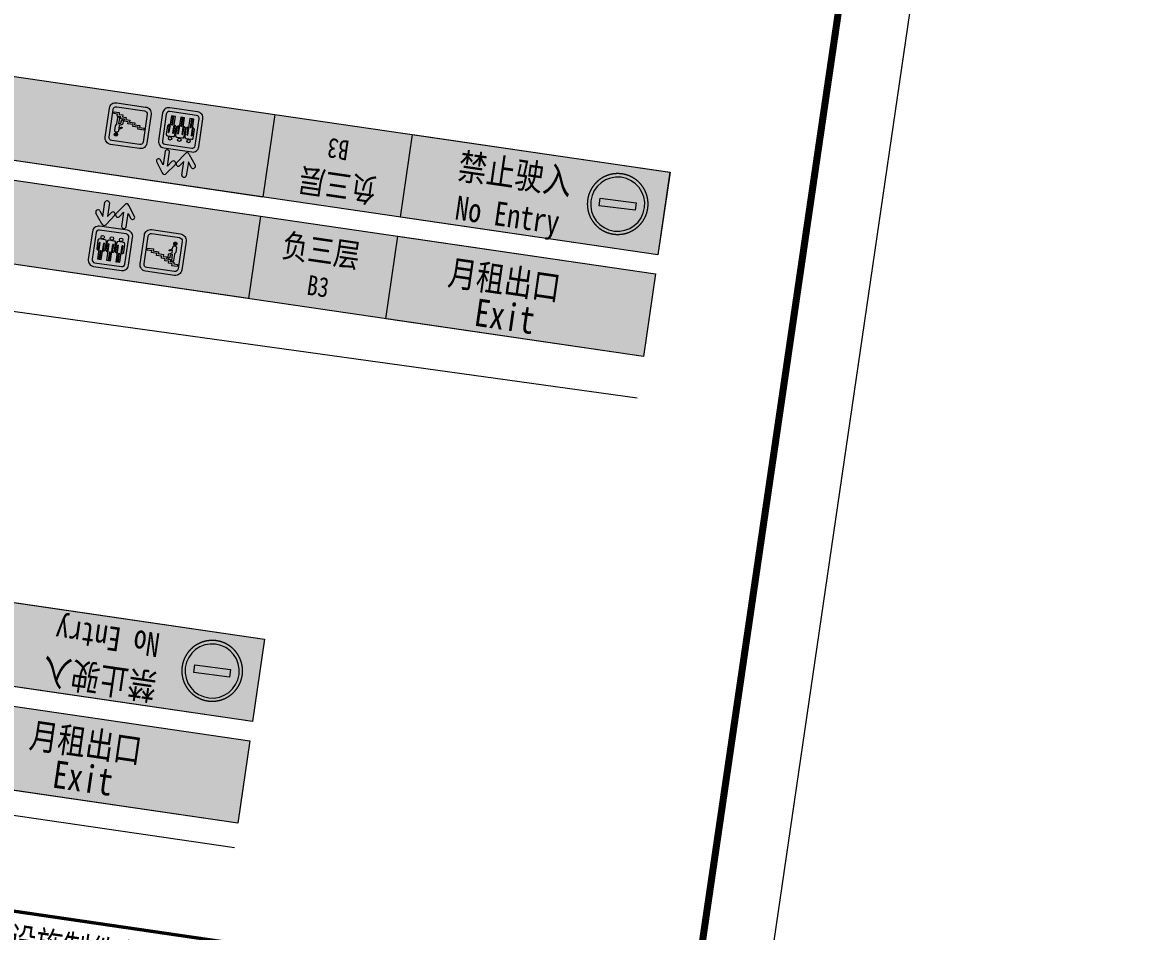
# Model space of a CAD drawing. Header units: inches. Extents: x -414268 to 632271, y -366004 to 318730.
# Drawn here: x 198749 to 246675, y 85562 to 124249 of the extents above; entities that cross this region are included whole.
import ezdxf

# ---------------------------------------------------------------- set-up
doc = ezdxf.new("R2010")
doc.units = ezdxf.units.IN
doc.header["$LTSCALE"] = 1200
doc.header["$MEASUREMENT"] = 0
doc.linetypes.add('DASHED', pattern=[19.05, 12.7, -6.35])
doc.layers.get('0').update_dxf_attribs({"linetype": 'CONTINUOUS', "lineweight": 0})
for name, color, linetype, lineweight in [('0--PAI--', 7, 'CONTINUOUS', 0), ('0--PAI--RED', 1, 'CONTINUOUS', 0), ('0--灯箱字(黄底黑字)', 7, 'CONTINUOUS', 0), ('0-增加车位', 6, 'CONTINUOUS', 0), ('PUB_TITLE', 7, 'CONTINUOUS', 0)]:
    doc.layers.add(name, color=color, linetype=linetype, lineweight=lineweight)
doc.layers.add('0--灯箱--字', color=7, linetype='CONTINUOUS', lineweight=0, true_color=0xf7f7f7)
doc.layers.add('0-栋牌字体', color=7, linetype='CONTINUOUS', lineweight=0, true_color=0xf7f7f7)
doc.styles.add('-宋体', font='', dxfattribs={"width": 0.8})
doc.styles.add('-黑体', font='simhei.ttf', dxfattribs={"width": 0.8})
doc.styles.get('-宋体').set_extended_font_data('SimSun')

# ---------------------------------------------------------------- blocks, each defined once
blk = doc.blocks.new('A$C27BC456A')
blk.add_hatch(color=250).paths.add_polyline_path([(14885, 112856), (14885, 114956), (8330, 114956), (8330, 112856)])
at = {"color": 250}
blk.add_lwpolyline([(8330, 114956), (14885, 114956), (14885, 112856), (8330, 112856), (8330, 114956)], dxfattribs=at)
blk = doc.blocks.new('A$C36DA1677')
at = {"layer": '0--PAI--RED'}
h = blk.add_hatch(color=256, dxfattribs=at)
edge = h.paths.add_edge_path()
edge.add_arc((120, 120), 120, 0, 360)
h.paths.add_polyline_path([(200, 103), (200, 137), (40, 137), (40, 103)], flags=16)
at = {"layer": '0--PAI--'}
blk.add_lwpolyline([(200, 103), (200, 137), (40, 137), (40, 103)], close=True, dxfattribs=at)
blk.add_circle((120, 120), 120, dxfattribs=at)
blk = doc.blocks.new('A$C443C2777')
at = {"layer": '0--PAI--', "xscale": 9, "yscale": 9, "zscale": 9}
blk.add_blockref('A$C36DA1677', (0, 0), dxfattribs=at)
blk = doc.blocks.new('A$C01A83D55')
at = {"linetype": 'DASHED', "lineweight": 15, "ltscale": 20, "true_color": 0xeff0f0}
h = blk.add_hatch(color=7, dxfattribs=at)
h.paths.add_polyline_path([(0, 1675, 1), (3350, 1675, 1)])
h.paths.add_polyline_path([(3168, 1685, -1), (182, 1685, -1)], flags=16)
h.paths.add_polyline_path([(2671, 1896), (2671, 1473), (680, 1473), (680, 1896)], flags=0)
at = {"true_color": 0xeff0f0}
blk.add_hatch(color=7, dxfattribs=at).paths.add_polyline_path([(2671, 1473), (2671, 1896), (680, 1896), (680, 1473)])
at = {"linetype": 'DASHED', "lineweight": 15, "ltscale": 20}
blk.add_circle((1675, 1675), 1675, dxfattribs=at)
at = {"xscale": 1.382400000002235, "yscale": 1.382400000002235, "zscale": 1.382400000002235}
blk.add_blockref('A$C443C2777', (182, 192), dxfattribs=at)
blk = doc.blocks.new('A$C744A17C1')
at = {"true_color": 0xf7f7f7}
h = blk.add_hatch(color=7, dxfattribs=at)
edge = h.paths.add_edge_path()
edge.add_line((-3036, 95701), (-4283, 95701))
edge.add_arc((-4283, 95427), 273, 90, 180)
edge.add_line((-4556, 95427), (-4556, 94185))
edge.add_arc((-4283, 94185), 273, 180, 270)
edge.add_line((-4283, 93912), (-3036, 93912))
edge.add_arc((-3036, 94185), 273, 270, 360)
edge.add_line((-2763, 94185), (-2763, 95427))
edge.add_arc((-3036, 95427), 273, 0, 90)
edge = h.paths.add_edge_path(flags=16)
edge.add_line((-3061, 95535), (-4258, 95535))
edge.add_arc((-4258, 95403), 132, 90, 180)
edge.add_line((-4390, 95403), (-4390, 94210))
edge.add_arc((-4258, 94210), 132, 180, 270)
edge.add_line((-4258, 94078), (-3061, 94078))
edge.add_arc((-3061, 94210), 132, 270, 360)
edge.add_line((-2928, 94210), (-2928, 95403))
edge.add_arc((-3061, 95403), 132, 0, 90)
blk.add_hatch(color=7, dxfattribs=at).paths.add_polyline_path([(-2973, 94899), (-3229, 94898), (-3229, 94814), (-3456, 94813), (-3456, 94729), (-3683, 94728), (-3683, 94643), (-3849, 94643), (-3848, 94559), (-4016, 94558), (-4016, 94474), (-4177, 94473), (-4177, 94389), (-4338, 94388), (-4337, 94303), (-4113, 94304), (-4113, 94389), (-3952, 94389), (-3952, 94474), (-3789, 94474), (-3789, 94559), (-3621, 94559), (-3621, 94636), (-3621, 94644), (-3394, 94644), (-3395, 94729), (-3167, 94729), (-3168, 94814), (-2973, 94814)])
for points in [[(-4150, 94529), (-4150, 94521), (-4147, 94514), (-4143, 94507), (-4138, 94502), (-4126, 94495), (-4111, 94492), (-4097, 94495), (-4091, 94497), (-4085, 94502), (-4080, 94507), (-4076, 94514), (-4074, 94521), (-4073, 94530), (-4073, 94786), (-3976, 94739), (-3975, 94643), (-3974, 94633), (-3972, 94625), (-3968, 94617), (-3963, 94612), (-3957, 94607), (-3951, 94604), (-3936, 94601), (-3922, 94603), (-3916, 94606), (-3910, 94611), (-3905, 94616), (-3901, 94623), (-3898, 94631), (-3898, 94641), (-3898, 94756), (-3900, 94770), (-3905, 94780), (-3913, 94789), (-3922, 94795), (-3922, 94795), (-4039, 94850), (-4039, 94962), (-3945, 94916), (-3932, 94912), (-3920, 94914), (-3911, 94919), (-3905, 94927), (-3902, 94936), (-3904, 94946), (-3910, 94955), (-3915, 94960), (-3922, 94963), (-4039, 95021), (-4039, 95091), (-4041, 95107), (-4046, 95120), (-4053, 95132), (-4063, 95141), (-4074, 95148), (-4086, 95154), (-4100, 95156), (-4114, 95158), (-4128, 95157), (-4142, 95154), (-4155, 95148), (-4166, 95141), (-4175, 95132), (-4183, 95121), (-4188, 95108), (-4190, 95093), (-4190, 94884), (-4189, 94874), (-4186, 94864), (-4177, 94847), (-4164, 94833), (-4150, 94822), (-4150, 94794)], [(-4106, 95186), (-4093, 95189), (-4081, 95195), (-4071, 95203), (-4063, 95213), (-4056, 95224), (-4052, 95236), (-4051, 95250), (-4052, 95263), (-4056, 95275), (-4063, 95286), (-4071, 95296), (-4081, 95304), (-4093, 95310), (-4106, 95314), (-4119, 95315), (-4134, 95314), (-4146, 95310), (-4158, 95304), (-4168, 95296), (-4176, 95286), (-4182, 95275), (-4187, 95263), (-4188, 95250), (-4187, 95236), (-4182, 95224), (-4176, 95213), (-4168, 95203), (-4158, 95195), (-4146, 95189), (-4133, 95186), (-4119, 95184)]]:
    blk.add_hatch(color=256).paths.add_polyline_path(points)
at = {"color": 7, "lineweight": 0, "ltscale": 5, "true_color": 0xf7f7f7}
for points in [[(-3036, 95701), (-4283, 95701, 0.414214), (-4556, 95427), (-4556, 94185, 0.414214), (-4283, 93912), (-3036, 93912, 0.414214), (-2763, 94185), (-2763, 95427, 0.414214)], [(-3061, 95535), (-4258, 95535, 0.414214), (-4390, 95403), (-4390, 94210, 0.414214), (-4258, 94078), (-3061, 94078, 0.414214), (-2928, 94210), (-2928, 95403, 0.414214)]]:
    blk.add_lwpolyline(points, format="xyb", close=True, dxfattribs=at)
at = {"color": 7, "true_color": 0xf7f7f7}
blk.add_lwpolyline([(-2972, 94814), (-2973, 94899), (-3229, 94898), (-3229, 94814), (-3456, 94813), (-3456, 94729), (-3683, 94728), (-3683, 94643), (-3849, 94643), (-3848, 94559), (-4016, 94558), (-4016, 94474), (-4177, 94473), (-4177, 94389), (-4338, 94388), (-4337, 94303), (-4113, 94304), (-4113, 94389), (-3952, 94389), (-3952, 94474), (-3789, 94474), (-3789, 94559), (-3621, 94559), (-3621, 94636), (-3621, 94644), (-3394, 94644), (-3395, 94729), (-3167, 94729), (-3168, 94814), (-2973, 94814), (-2973, 94899)], dxfattribs=at)
at = {"layer": '0-栋牌字体', "linetype": 'ByBlock'}
for points in [[(-4150, 94529), (-4150, 94521), (-4147, 94514), (-4143, 94507), (-4138, 94502), (-4126, 94495), (-4111, 94492), (-4097, 94495), (-4091, 94497), (-4085, 94502), (-4080, 94507), (-4076, 94514), (-4074, 94521), (-4073, 94530), (-4073, 94786), (-3976, 94739), (-3975, 94643), (-3974, 94633), (-3972, 94625), (-3968, 94617), (-3963, 94612), (-3957, 94607), (-3951, 94604), (-3936, 94601), (-3922, 94603), (-3916, 94606), (-3910, 94611), (-3905, 94616), (-3901, 94623), (-3898, 94631), (-3898, 94641), (-3898, 94756), (-3900, 94770), (-3905, 94780), (-3913, 94789), (-3922, 94795), (-3922, 94795), (-4039, 94850), (-4039, 94962), (-3945, 94916), (-3932, 94912), (-3920, 94914), (-3911, 94919), (-3905, 94927), (-3902, 94936), (-3904, 94946), (-3910, 94955), (-3915, 94960), (-3922, 94963), (-4039, 95021), (-4039, 95091), (-4041, 95107), (-4046, 95120), (-4053, 95132), (-4063, 95141), (-4074, 95148), (-4086, 95154), (-4100, 95156), (-4114, 95158), (-4128, 95157), (-4142, 95154), (-4155, 95148), (-4166, 95141), (-4175, 95132), (-4183, 95121), (-4188, 95108), (-4190, 95093), (-4190, 94884), (-4189, 94874), (-4186, 94864), (-4177, 94847), (-4164, 94833), (-4150, 94822), (-4150, 94794)], [(-4106, 95186), (-4093, 95189), (-4081, 95195), (-4071, 95203), (-4063, 95213), (-4056, 95224), (-4052, 95236), (-4051, 95250), (-4052, 95263), (-4056, 95275), (-4063, 95286), (-4071, 95296), (-4081, 95304), (-4093, 95310), (-4106, 95314), (-4119, 95315), (-4134, 95314), (-4146, 95310), (-4158, 95304), (-4168, 95296), (-4176, 95286), (-4182, 95275), (-4187, 95263), (-4188, 95250), (-4187, 95236), (-4182, 95224), (-4176, 95213), (-4168, 95203), (-4158, 95195), (-4146, 95189), (-4133, 95186), (-4119, 95184)]]:
    blk.add_lwpolyline(points, close=True, dxfattribs=at)

msp = doc.modelspace()

# ---------------------------------------------------------------- hatches: boundary and pattern name
for points in [[(209494.8, 120333.4), (198215.9, 121982.9), (197702.3, 118471.3), (208981.2, 116821.7)], [(208361.6, 112498.4), (208875.2, 116010), (197596.3, 117659.6), (197082.7, 114148)], [(214214.4, 111642.4), (225175.8, 110039.3), (225689.4, 113550.9), (214727.9, 115154.1)], [(196955.8, 91773), (207917.2, 90169.9), (208430.8, 93681.5), (197469.3, 95284.7)]]:
    msp.add_hatch(color=250).paths.add_polyline_path(points)
at = {"lineweight": 0, "ltscale": 5, "true_color": 0xf7f7f7}
h = msp.add_hatch(color=7, dxfattribs=at)
edge = h.paths.add_edge_path(flags=0)
edge.add_arc((205816.8, 119202), 74, 351.6794, 711.6794, ccw=False)
edge = h.paths.add_edge_path(flags=0)
edge.add_arc((205425.1, 119259.3), 74, 351.6794, 711.6794, ccw=False)
edge = h.paths.add_edge_path(flags=0)
edge.add_arc((205029.6, 119317.1), 74, 351.6794, 711.6794, ccw=False)
edge = h.paths.add_edge_path()
edge.add_line((204763, 118912.3), (205954.1, 118738.1))
edge.add_arc((205992.3, 118999.2), 263.9, 621.6794, 711.6794)
edge.add_line((206253.4, 118961), (206427, 120148))
edge.add_arc((206165.9, 120186.2), 263.9, 711.6794, 801.6794)
edge.add_line((206204.1, 120447.3), (205013, 120621.5))
edge.add_arc((204974.8, 120360.4), 263.9, 441.6794, 531.6794)
edge.add_line((204713.7, 120398.6), (204540.1, 119211.6))
edge.add_arc((204801.2, 119173.4), 263.9, 531.6794, 621.6794)
edge = h.paths.add_edge_path(flags=16)
edge.add_line((204809.9, 119067), (205953.5, 118899.8))
edge.add_arc((205972, 119026.4), 128, 621.6794, 711.6794)
edge.add_line((206098.6, 119007.9), (206265.3, 120147.4))
edge.add_arc((206138.7, 120165.9), 128, 711.6794, 801.6794)
edge.add_line((206157.2, 120292.5), (205013.6, 120459.8))
edge.add_arc((204995.1, 120333.2), 128, 441.6794, 531.6794)
edge.add_line((204868.5, 120351.7), (204701.8, 119212.2))
edge.add_arc((204828.4, 119193.6), 128, 531.6794, 621.6794)
edge = h.paths.add_edge_path(flags=0)
edge.add_line((205938.9, 119430.3), (205956.9, 119427.6))
edge.add_line((205956.9, 119427.6), (206003.5, 119746))
edge.add_arc((206011.4, 119744.8), 8, 441.6794, 531.6794, ccw=False)
edge.add_line((206012.5, 119752.8), (206029.2, 119750.3))
edge.add_arc((206028, 119742.4), 8, 399.75941, 441.6794, ccw=False)
edge.add_line((206034.2, 119747.5), (206042.5, 119737.6))
edge.add_line((206042.5, 119737.6), (206069.4, 119705.1))
edge.add_arc((206063.3, 119700), 8, 351.6794, 399.75941, ccw=False)
edge.add_line((206071.2, 119698.9), (206017.5, 119331.3))
edge.add_arc((205954.2, 119340.6), 64, 621.6794, 711.6794, ccw=False)
edge.add_line((205944.9, 119277.3), (205709.6, 119311.7))
edge.add_arc((205718.8, 119375), 64, 531.6794, 621.6794, ccw=False)
edge.add_line((205655.5, 119384.2), (205707.1, 119736.9))
edge.add_line((205707.1, 119736.9), (205757.2, 119786.8))
edge.add_arc((205762.8, 119781.1), 8, 441.6794, 494.85909, ccw=False)
edge.add_line((205764, 119789), (205791, 119785.1))
edge.add_arc((205789.8, 119777.2), 8, 351.6794, 441.6794, ccw=False)
edge.add_line((205797.7, 119776), (205751.1, 119457.3))
edge.add_line((205751.1, 119457.3), (205770.3, 119454.5))
edge.add_line((205770.3, 119454.5), (205873.1, 120157.3))
edge.add_line((205873.1, 120157.3), (205950, 120146.1))
edge.add_line((205950, 120146.1), (205894.7, 119767.7))
edge.add_line((205894.7, 119767.7), (205909.2, 119765.5))
edge.add_line((205909.2, 119765.5), (205964.5, 120143.9))
edge.add_line((205964.5, 120143.9), (206041.6, 120132.7))
edge.add_line((206041.6, 120132.7), (205938.9, 119430.3))
edge = h.paths.add_edge_path(flags=0)
edge.add_line((205547.2, 119487.6), (205565.3, 119484.9))
edge.add_line((205565.3, 119484.9), (205611.9, 119803.3))
edge.add_arc((205619.8, 119802.1), 8, 441.6794, 531.6794, ccw=False)
edge.add_line((205620.9, 119810), (205637.6, 119807.6))
edge.add_arc((205636.4, 119799.7), 8, 399.75941, 441.6794, ccw=False)
edge.add_line((205642.6, 119804.8), (205650.8, 119794.8))
edge.add_line((205650.8, 119794.8), (205677.8, 119762.4))
edge.add_arc((205671.7, 119757.3), 8, 351.6794, 399.75941, ccw=False)
edge.add_line((205679.6, 119756.1), (205625.8, 119388.6))
edge.add_arc((205562.5, 119397.8), 64, 621.6794, 711.6794, ccw=False)
edge.add_line((205553.3, 119334.5), (205318, 119368.9))
edge.add_arc((205327.2, 119432.2), 64, 531.6794, 621.6794, ccw=False)
edge.add_line((205263.9, 119441.5), (205315.5, 119794.2))
edge.add_line((205315.5, 119794.2), (205365.6, 119844.1))
edge.add_arc((205371.2, 119838.4), 8, 441.6794, 494.85909, ccw=False)
edge.add_line((205372.4, 119846.3), (205399.4, 119842.4))
edge.add_arc((205398.2, 119834.4), 8, 351.6794, 441.6794, ccw=False)
edge.add_line((205406.1, 119833.3), (205359.5, 119514.6))
edge.add_line((205359.5, 119514.6), (205378.7, 119511.8))
edge.add_line((205378.7, 119511.8), (205481.5, 120214.6))
edge.add_line((205481.5, 120214.6), (205558.4, 120203.3))
edge.add_line((205558.4, 120203.3), (205503, 119824.9))
edge.add_line((205503, 119824.9), (205517.6, 119822.8))
edge.add_line((205517.6, 119822.8), (205572.9, 120201.2))
edge.add_line((205572.9, 120201.2), (205650, 120189.9))
edge.add_line((205650, 120189.9), (205547.2, 119487.6))
edge = h.paths.add_edge_path(flags=0)
edge.add_line((205152.1, 119545.3), (205170.1, 119542.7))
edge.add_line((205170.1, 119542.7), (205216.7, 119861.1))
edge.add_arc((205224.6, 119859.9), 8, 441.6794, 531.6794, ccw=False)
edge.add_line((205225.7, 119867.8), (205242.4, 119865.4))
edge.add_arc((205241.2, 119857.5), 8, 399.75941, 441.6794, ccw=False)
edge.add_line((205247.4, 119862.6), (205255.7, 119852.6))
edge.add_line((205255.7, 119852.6), (205282.7, 119820.2))
edge.add_arc((205276.5, 119815.1), 8, 351.6794, 399.75941, ccw=False)
edge.add_line((205284.4, 119813.9), (205230.7, 119446.4))
edge.add_arc((205167.4, 119455.6), 64, 621.6794, 711.6794, ccw=False)
edge.add_line((205158.1, 119392.3), (204922.8, 119426.7))
edge.add_arc((204932, 119490), 64, 531.6794, 621.6794, ccw=False)
edge.add_line((204868.7, 119499.3), (204920.3, 119852))
edge.add_line((204920.3, 119852), (204970.4, 119901.9))
edge.add_arc((204976.1, 119896.2), 8, 441.6794, 494.85909, ccw=False)
edge.add_line((204977.2, 119904.1), (205004.2, 119900.2))
edge.add_arc((205003, 119892.2), 8, 351.6794, 441.6794, ccw=False)
edge.add_line((205010.9, 119891.1), (204964.3, 119572.4))
edge.add_line((204964.3, 119572.4), (204983.5, 119569.6))
edge.add_line((204983.5, 119569.6), (205086.3, 120272.4))
edge.add_line((205086.3, 120272.4), (205163.2, 120261.1))
edge.add_line((205163.2, 120261.1), (205107.9, 119882.7))
edge.add_line((205107.9, 119882.7), (205122.4, 119880.6))
edge.add_line((205122.4, 119880.6), (205177.8, 120259))
edge.add_line((205177.8, 120259), (205254.8, 120247.7))
edge.add_line((205254.8, 120247.7), (205152.1, 119545.3))
at = {"lineweight": 0, "ltscale": 5}
for points in [[(214834, 115965.8), (208981.2, 116821.7), (209494.8, 120333.4), (215347.6, 119477.4)], [(208875.2, 116010), (214727.9, 115154.1), (214214.4, 111642.4), (208361.6, 112498.4)]]:
    msp.add_hatch(color=152, dxfattribs=at).paths.add_polyline_path(points)
at = {"lineweight": 0, "ltscale": 5, "true_color": 0xf7f7f7}
for points in [[(204869.4, 117829.1, -0.6624751), (204696.1, 117854.4), (204456, 118326.6, -0.8769134), (204613.2, 118412.4), (204730.2, 118190.5), (204815.5, 118773.7, -0.7104157), (205011.4, 118745), (204922.4, 118136.8), (205107.2, 118335.7, -0.9042848), (205246, 118191.4)], [(206103.8, 118179.8, -0.9042848), (205929.5, 118081.3), (205809.4, 118324.8), (205720.5, 117716.6, -0.7104157), (205524.6, 117745.2), (205609.8, 118328.4), (205434.3, 118149.3, -0.8769134), (205308.1, 118276.5), (205673.4, 118660.2, -0.6624751), (205846.7, 118634.8)], [(201872.7, 116137.6, -0.9042848), (202047, 116236.1), (202167, 115992.6), (202256, 116600.9, -0.7104157), (202451.9, 116572.2), (202366.6, 115989), (202542.2, 116168.1, -0.8769134), (202668.3, 116040.9), (202303, 115657.3, -0.6624751), (202129.7, 115682.6)], [(203107.1, 116488.4, -0.6624751), (203280.4, 116463), (203520.5, 115990.9, -0.8769134), (203363.2, 115905.1), (203246.3, 116126.9), (203161, 115543.8, -0.7104157), (202965.1, 115572.4), (203054.1, 116180.7), (202869.3, 115981.8, -0.9042848), (202730.5, 116126)]]:
    msp.add_hatch(color=7, dxfattribs=at).paths.add_polyline_path(points)
h = msp.add_hatch(color=7, dxfattribs=at)
edge = h.paths.add_edge_path(flags=0)
edge.add_arc((202159.7, 115115.4), 74, 531.6794, 891.6794, ccw=False)
edge = h.paths.add_edge_path(flags=0)
edge.add_arc((202551.3, 115058.1), 74, 531.6794, 891.6794, ccw=False)
edge = h.paths.add_edge_path(flags=0)
edge.add_arc((202946.9, 115000.3), 74, 531.6794, 891.6794, ccw=False)
edge = h.paths.add_edge_path()
edge.add_line((203213.5, 115405.2), (202022.4, 115579.4))
edge.add_arc((201984.2, 115318.3), 263.9, 801.6794, 891.6794)
edge.add_line((201723.1, 115356.4), (201549.5, 114169.4))
edge.add_arc((201810.6, 114131.3), 263.9, 891.6794, 981.6794)
edge.add_line((201772.4, 113870.1), (202963.5, 113695.9))
edge.add_arc((203001.7, 113957.1), 263.9, 621.6794, 711.6794)
edge.add_line((203262.8, 113918.9), (203436.4, 115105.9))
edge.add_arc((203175.3, 115144.1), 263.9, 711.6794, 801.6794)
edge = h.paths.add_edge_path(flags=16)
edge.add_line((203166.6, 115250.4), (202023, 115417.7))
edge.add_arc((202004.5, 115291), 128, 801.6794, 891.6794)
edge.add_line((201877.9, 115309.6), (201711.2, 114170))
edge.add_arc((201837.8, 114151.5), 128, 891.6794, 981.6794)
edge.add_line((201819.3, 114024.9), (202962.9, 113857.7))
edge.add_arc((202981.4, 113984.3), 128, 621.6794, 711.6794)
edge.add_line((203108, 113965.8), (203274.7, 115105.3))
edge.add_arc((203148.1, 115123.8), 128, 711.6794, 801.6794)
edge = h.paths.add_edge_path(flags=0)
edge.add_line((202037.6, 114887.2), (202019.6, 114889.8))
edge.add_line((202019.6, 114889.8), (201973, 114571.4))
edge.add_arc((201965.1, 114572.6), 8, 621.6794, 711.6794, ccw=False)
edge.add_line((201963.9, 114564.7), (201947.3, 114567.1))
edge.add_arc((201948.4, 114575), 8, 579.75941, 621.6794, ccw=False)
edge.add_line((201942.3, 114569.9), (201934, 114579.9))
edge.add_line((201934, 114579.9), (201907, 114612.3))
edge.add_arc((201913.2, 114617.4), 8, 531.6794, 579.75941, ccw=False)
edge.add_line((201905.3, 114618.6), (201959, 114986.1))
edge.add_arc((202022.3, 114976.9), 64, 801.6794, 891.6794, ccw=False)
edge.add_line((202031.6, 115040.2), (202266.9, 115005.8))
edge.add_arc((202257.6, 114942.5), 64, 711.6794, 801.6794, ccw=False)
edge.add_line((202320.9, 114933.2), (202269.4, 114580.5))
edge.add_line((202269.4, 114580.5), (202219.3, 114530.7))
edge.add_arc((202213.6, 114536.3), 8, 621.6794, 674.85909, ccw=False)
edge.add_line((202212.5, 114528.4), (202185.5, 114532.4))
edge.add_arc((202186.6, 114540.3), 8, 531.6794, 621.6794, ccw=False)
edge.add_line((202178.7, 114541.4), (202225.3, 114860.1))
edge.add_line((202225.3, 114860.1), (202206.1, 114862.9))
edge.add_line((202206.1, 114862.9), (202103.4, 114160.1))
edge.add_line((202103.4, 114160.1), (202026.5, 114171.4))
edge.add_line((202026.5, 114171.4), (202081.8, 114549.8))
edge.add_line((202081.8, 114549.8), (202067.3, 114551.9))
edge.add_line((202067.3, 114551.9), (202011.9, 114173.5))
edge.add_line((202011.9, 114173.5), (201934.9, 114184.8))
edge.add_line((201934.9, 114184.8), (202037.6, 114887.2))
edge = h.paths.add_edge_path(flags=0)
edge.add_line((202429.2, 114829.9), (202411.2, 114832.5))
edge.add_line((202411.2, 114832.5), (202364.6, 114514.2))
edge.add_arc((202356.7, 114515.3), 8, 621.6794, 711.6794, ccw=False)
edge.add_line((202355.5, 114507.4), (202338.9, 114509.8))
edge.add_arc((202340.1, 114517.8), 8, 579.75941, 621.6794, ccw=False)
edge.add_line((202333.9, 114512.6), (202325.6, 114522.6))
edge.add_line((202325.6, 114522.6), (202298.6, 114555))
edge.add_arc((202304.8, 114560.2), 8, 531.6794, 579.75941, ccw=False)
edge.add_line((202296.9, 114561.3), (202350.6, 114928.9))
edge.add_arc((202413.9, 114919.6), 64, 801.6794, 891.6794, ccw=False)
edge.add_line((202423.2, 114982.9), (202658.5, 114948.5))
edge.add_arc((202649.2, 114885.2), 64, 711.6794, 801.6794, ccw=False)
edge.add_line((202712.5, 114875.9), (202661, 114523.2))
edge.add_line((202661, 114523.2), (202610.9, 114473.4))
edge.add_arc((202605.2, 114479), 8, 621.6794, 674.85909, ccw=False)
edge.add_line((202604.1, 114471.1), (202577.1, 114475.1))
edge.add_arc((202578.3, 114483), 8, 531.6794, 621.6794, ccw=False)
edge.add_line((202570.3, 114484.2), (202616.9, 114802.8))
edge.add_line((202616.9, 114802.8), (202597.8, 114805.6))
edge.add_line((202597.8, 114805.6), (202495, 114102.9))
edge.add_line((202495, 114102.9), (202418.1, 114114.1))
edge.add_line((202418.1, 114114.1), (202473.4, 114492.5))
edge.add_line((202473.4, 114492.5), (202458.9, 114494.6))
edge.add_line((202458.9, 114494.6), (202403.5, 114116.2))
edge.add_line((202403.5, 114116.2), (202326.5, 114127.5))
edge.add_line((202326.5, 114127.5), (202429.2, 114829.9))
edge = h.paths.add_edge_path(flags=0)
edge.add_line((202824.4, 114772.1), (202806.3, 114774.7))
edge.add_line((202806.3, 114774.7), (202759.8, 114456.4))
edge.add_arc((202751.9, 114457.5), 8, 621.6794, 711.6794, ccw=False)
edge.add_line((202750.7, 114449.6), (202734.1, 114452))
edge.add_arc((202735.2, 114460), 8, 579.75941, 621.6794, ccw=False)
edge.add_line((202729.1, 114454.8), (202720.8, 114464.8))
edge.add_line((202720.8, 114464.8), (202693.8, 114497.2))
edge.add_arc((202699.9, 114502.4), 8, 531.6794, 579.75941, ccw=False)
edge.add_line((202692, 114503.5), (202745.8, 114871.1))
edge.add_arc((202809.1, 114861.8), 64, 801.6794, 891.6794, ccw=False)
edge.add_line((202818.4, 114925.1), (203053.7, 114890.7))
edge.add_arc((203044.4, 114827.4), 64, 711.6794, 801.6794, ccw=False)
edge.add_line((203107.7, 114818.1), (203056.1, 114465.4))
edge.add_line((203056.1, 114465.4), (203006.1, 114415.6))
edge.add_arc((203000.4, 114421.3), 8, 621.6794, 674.85909, ccw=False)
edge.add_line((202999.3, 114413.3), (202972.3, 114417.3))
edge.add_arc((202973.4, 114425.2), 8, 531.6794, 621.6794, ccw=False)
edge.add_line((202965.5, 114426.4), (203012.1, 114745))
edge.add_line((203012.1, 114745), (202992.9, 114747.8))
edge.add_line((202992.9, 114747.8), (202890.1, 114045.1))
edge.add_line((202890.1, 114045.1), (202813.3, 114056.3))
edge.add_line((202813.3, 114056.3), (202868.6, 114434.7))
edge.add_line((202868.6, 114434.7), (202854, 114436.8))
edge.add_line((202854, 114436.8), (202798.7, 114058.4))
edge.add_line((202798.7, 114058.4), (202721.7, 114069.7))
edge.add_line((202721.7, 114069.7), (202824.4, 114772.1))
at = {"layer": '0--灯箱--字'}
for points in [[(198788.2, 120248.3), (199284.8, 119627.9), (199778.1, 119555.8), (199445.4, 119971.4), (200584.9, 119804.8), (200636.7, 120158.7), (199497.2, 120325.4), (199935, 120628.3), (199441.6, 120700.4)], [(198156.1, 115926.8), (198652.8, 115306.4), (199146.1, 115234.3), (198813.4, 115649.9), (199952.9, 115483.3), (200004.7, 115837.2), (198865.1, 116003.8), (199303, 116306.8), (198809.6, 116378.9)], [(204982.5, 92320), (205479.1, 91699.7), (205972.5, 91627.5), (205639.7, 92043.2), (206779.3, 91876.5), (206831, 92230.4), (205691.5, 92397.1), (206129.3, 92700), (205636, 92772.2)]]:
    msp.add_hatch(color=256, dxfattribs=at).paths.add_polyline_path(points)
at = {"layer": '0--灯箱--字', "true_color": 0xf7f7f7}
msp.add_hatch(color=7, dxfattribs=at).paths.add_polyline_path([(222606.5, 112160.8), (223234.9, 112595.6), (223709.2, 112526.2), (223288.2, 112234.9), (224384, 112074.7), (224334.2, 111734.4), (223238.5, 111894.6), (223558.4, 111495), (223084, 111564.3)])

# ---------------------------------------------------------------- linework, layer by layer
at = {"color": 7, "lineweight": 0, "ltscale": 5, "true_color": 0xf7f7f7}
for p, q in [((204920.3, 119852), (204868.7, 119499.3)), ((204970.4, 119901.9), (204920.3, 119852)), ((204964.3, 119572.4), (205010.9, 119891.1)), ((205004.2, 119900.2), (204977.2, 119904.1)), ((205086.3, 120272.4), (204983.5, 119569.6)), ((205163.2, 120261.1), (205086.3, 120272.4)), ((205107.9, 119882.7), (205163.2, 120261.1)), ((205122.4, 119880.6), (205107.9, 119882.7)), ((205177.8, 120259), (205122.4, 119880.6)), ((205152.1, 119545.3), (205254.8, 120247.7)), ((205216.7, 119861.1), (205170.1, 119542.7)), ((205254.8, 120247.7), (205177.8, 120259)), ((205242.4, 119865.4), (205225.7, 119867.8)), ((205255.7, 119852.6), (205247.4, 119862.6)), ((205282.7, 119820.2), (205255.7, 119852.6)), ((205365.6, 119844.1), (205315.5, 119794.2)), ((205359.5, 119514.6), (205406.1, 119833.3)), ((205399.4, 119842.4), (205372.4, 119846.3)), ((205481.5, 120214.6), (205378.7, 119511.8)), ((205558.4, 120203.3), (205481.5, 120214.6)), ((205503, 119824.9), (205558.4, 120203.3)), ((205517.6, 119822.8), (205503, 119824.9)), ((205572.9, 120201.2), (205517.6, 119822.8)), ((205547.2, 119487.6), (205650, 120189.9)), ((205650, 120189.9), (205572.9, 120201.2)), ((205873.1, 120157.3), (205770.3, 119454.5)), ((205950, 120146.1), (205873.1, 120157.3)), ((205894.7, 119767.7), (205950, 120146.1)), ((205964.5, 120143.9), (205909.2, 119765.5)), ((205938.9, 119430.3), (206041.6, 120132.7)), ((206041.6, 120132.7), (205964.5, 120143.9)), ((204922.8, 119426.7), (205158.1, 119392.3)), ((204964.3, 119572.4), (204983.5, 119569.6)), ((205152.1, 119545.3), (205170.1, 119542.7)), ((205230.7, 119446.4), (205284.4, 119813.9)), ((205315.5, 119794.2), (205263.9, 119441.5)), ((205318, 119368.9), (205553.3, 119334.5)), ((205359.5, 119514.6), (205378.7, 119511.8)), ((205547.2, 119487.6), (205565.3, 119484.9)), ((205611.9, 119803.3), (205565.3, 119484.9)), ((205637.6, 119807.6), (205620.9, 119810)), ((205625.8, 119388.6), (205679.6, 119756.1)), ((205650.8, 119794.8), (205642.6, 119804.8)), ((205677.8, 119762.4), (205650.8, 119794.8)), ((205707.1, 119736.9), (205655.5, 119384.2)), ((205757.2, 119786.8), (205707.1, 119736.9)), ((205751.1, 119457.3), (205797.7, 119776)), ((205751.1, 119457.3), (205770.3, 119454.5)), ((205791, 119785.1), (205764, 119789)), ((205909.2, 119765.5), (205894.7, 119767.7)), ((205938.9, 119430.3), (205956.9, 119427.6)), ((206003.5, 119746), (205956.9, 119427.6)), ((206029.2, 119750.3), (206012.5, 119752.8)), ((206017.5, 119331.3), (206071.2, 119698.9)), ((206042.5, 119737.6), (206034.2, 119747.5)), ((206069.4, 119705.1), (206042.5, 119737.6)), ((205709.6, 119311.7), (205944.9, 119277.3)), ((202266.9, 115005.8), (202031.6, 115040.2)), ((201959, 114986.1), (201905.3, 114618.6)), ((201907, 114612.3), (201934, 114579.9)), ((201934, 114579.9), (201942.3, 114569.9)), ((202037.6, 114887.2), (201934.9, 114184.8)), ((201947.3, 114567.1), (201963.9, 114564.7)), ((201973, 114571.4), (202019.6, 114889.8)), ((202011.9, 114173.5), (202067.3, 114551.9)), ((202037.6, 114887.2), (202019.6, 114889.8)), ((202081.8, 114549.8), (202026.5, 114171.4)), ((202067.3, 114551.9), (202081.8, 114549.8)), ((202103.4, 114160.1), (202206.1, 114862.9)), ((202225.3, 114860.1), (202178.7, 114541.4)), ((202225.3, 114860.1), (202206.1, 114862.9)), ((202219.3, 114530.7), (202269.4, 114580.5)), ((202269.4, 114580.5), (202320.9, 114933.2)), ((202350.6, 114928.9), (202296.9, 114561.3)), ((202298.6, 114555), (202325.6, 114522.6)), ((202429.2, 114829.9), (202326.5, 114127.5)), ((202364.6, 114514.2), (202411.2, 114832.5)), ((202429.2, 114829.9), (202411.2, 114832.5)), ((202658.5, 114948.5), (202423.2, 114982.9)), ((202495, 114102.9), (202597.8, 114805.6)), ((202616.9, 114802.8), (202570.3, 114484.2)), ((202616.9, 114802.8), (202597.8, 114805.6)), ((202661, 114523.2), (202712.5, 114875.9)), ((202745.8, 114871.1), (202692, 114503.5)), ((202824.4, 114772.1), (202721.7, 114069.7)), ((202759.8, 114456.4), (202806.3, 114774.7)), ((202824.4, 114772.1), (202806.3, 114774.7)), ((203053.7, 114890.7), (202818.4, 114925.1)), ((202890.1, 114045.1), (202992.9, 114747.8)), ((203012.1, 114745), (202965.5, 114426.4)), ((203012.1, 114745), (202992.9, 114747.8)), ((203056.1, 114465.4), (203107.7, 114818.1)), ((201934.9, 114184.8), (202011.9, 114173.5)), ((202026.5, 114171.4), (202103.4, 114160.1)), ((202185.5, 114532.4), (202212.5, 114528.4)), ((202325.6, 114522.6), (202333.9, 114512.6)), ((202326.5, 114127.5), (202403.5, 114116.2)), ((202338.9, 114509.8), (202355.5, 114507.4)), ((202403.5, 114116.2), (202458.9, 114494.6)), ((202473.4, 114492.5), (202418.1, 114114.1)), ((202418.1, 114114.1), (202495, 114102.9)), ((202458.9, 114494.6), (202473.4, 114492.5)), ((202577.1, 114475.1), (202604.1, 114471.1)), ((202610.9, 114473.4), (202661, 114523.2)), ((202693.8, 114497.2), (202720.8, 114464.8)), ((202720.8, 114464.8), (202729.1, 114454.8)), ((202721.7, 114069.7), (202798.7, 114058.4)), ((202734.1, 114452), (202750.7, 114449.6)), ((202798.7, 114058.4), (202854, 114436.8)), ((202868.6, 114434.7), (202813.3, 114056.3)), ((202854, 114436.8), (202868.6, 114434.7)), ((202972.3, 114417.3), (202999.3, 114413.3)), ((203006.1, 114415.6), (203056.1, 114465.4)), ((202813.3, 114056.3), (202890.1, 114045.1))]:
    msp.add_line(p, q, dxfattribs=at)
at = {"color": 250}
for points in [[(225795.4, 114362.6), (197702.3, 118471.3), (198215.9, 121982.9), (226309, 117874.3), (225795.4, 114362.6)], [(208981.2, 116821.7), (197702.3, 118471.3), (198215.9, 121982.9), (209494.8, 120333.4), (208981.2, 116821.7)], [(208981.2, 116821.7), (197702.3, 118471.3), (198215.9, 121982.9), (209494.8, 120333.4), (208981.2, 116821.7)], [(197596.3, 117659.6), (225689.4, 113550.9), (225175.8, 110039.3), (197082.7, 114148), (197596.3, 117659.6)], [(197596.3, 117659.6), (208875.2, 116010), (208361.6, 112498.4), (197082.7, 114148), (197596.3, 117659.6)], [(214727.9, 115154.1), (225689.4, 113550.9), (225175.8, 110039.3), (214214.4, 111642.4), (214727.9, 115154.1)], [(214727.9, 115154.1), (225689.4, 113550.9), (225175.8, 110039.3), (214214.4, 111642.4), (214727.9, 115154.1)], [(208536.8, 94493.2), (180443.7, 98601.9), (180957.3, 102113.5), (209050.4, 98004.9), (208536.8, 94493.2)], [(180337.7, 97790.2), (208430.8, 93681.5), (207917.2, 90169.9), (179824.1, 94278.5), (180337.7, 97790.2)], [(197469.3, 95284.7), (208430.8, 93681.5), (207917.2, 90169.9), (196955.8, 91773), (197469.3, 95284.7)], [(197469.3, 95284.7), (208430.8, 93681.5), (207917.2, 90169.9), (196955.8, 91773), (197469.3, 95284.7)]]:
    msp.add_lwpolyline(points, dxfattribs=at)
at = {"color": 7, "lineweight": 0, "ltscale": 5, "true_color": 0xf7f7f7}
for points in [[(204763, 118912.3), (205954.1, 118738.1, 0.4142136), (206253.4, 118961), (206427, 120148, 0.4142136), (206204.1, 120447.3), (205013, 120621.5, 0.4142136), (204713.7, 120398.6), (204540.1, 119211.6, 0.4142136)], [(204809.9, 119067), (205953.5, 118899.8, 0.4142136), (206098.6, 119007.9), (206265.3, 120147.4, 0.4142136), (206157.2, 120292.5), (205013.6, 120459.8, 0.4142136), (204868.5, 120351.7), (204701.8, 119212.2, 0.4142136)], [(203213.5, 115405.2), (202022.4, 115579.4, 0.4142136), (201723.1, 115356.4), (201549.5, 114169.4, 0.4142136), (201772.4, 113870.1), (202963.5, 113695.9, 0.4142136), (203262.8, 113918.9), (203436.4, 115105.9, 0.4142136)], [(203166.6, 115250.4), (202023, 115417.7, 0.4142136), (201877.9, 115309.6), (201711.2, 114170, 0.4142136), (201819.3, 114024.9), (202962.9, 113857.7, 0.4142136), (203108, 113965.8), (203274.7, 115105.3, 0.4142136)]]:
    msp.add_lwpolyline(points, format="xyb", close=True, dxfattribs=at)
at = {"color": 6}
for points in [[(180430.7, 114453.2), (224917, 108269.6)], [(164713.3, 113366.4), (178787.9, 111307.9), (176220.3, 93752), (207766.4, 89138.3)]]:
    msp.add_lwpolyline(points, dxfattribs=at)
msp.add_lwpolyline([(225906.7, 72943.1, 140.4, 140.4, 0), (227261.1, 82203.7, 140.4, 140.4, 0), (185588.6, 88298.3, 140.4, 140.4, 0), (184234.3, 79037.8, 0, 0, 0), (225906.7, 72943.1, 0, 0, 0), (214331, 74636.1, 0, 0, 0)], format="xyseb")
at = {"color": 7, "lineweight": 0, "ltscale": 5, "true_color": 0xf7f7f7}
for centre in [(205029.6, 119317.1), (205425.1, 119259.3), (205816.8, 119202), (202159.7, 115115.4), (202551.3, 115058.1), (202946.9, 115000.3)]:
    msp.add_circle(centre, 74, dxfattribs=at)
for centre, radius, start, end in [((204976.1, 119896.2), 8, 81.6794, 134.85909), ((205003, 119892.2), 8, 351.6794, 81.6794), ((205224.6, 119859.9), 8, 81.6794, 171.6794), ((205241.2, 119857.5), 8, 39.75941, 81.6794), ((205276.5, 119815.1), 8, 351.6794, 39.75941), ((205371.2, 119838.4), 8, 81.6794, 134.85909), ((205398.2, 119834.4), 8, 351.6794, 81.6794), ((204932, 119490), 64, 171.6794, 261.6794), ((205167.4, 119455.6), 64, 261.6794, 351.6794), ((205327.2, 119432.2), 64, 171.6794, 261.6794), ((205562.5, 119397.8), 64, 261.6794, 351.6794), ((205619.8, 119802.1), 8, 81.6794, 171.6794), ((205636.4, 119799.7), 8, 39.75941, 81.6794), ((205718.8, 119375), 64, 171.6794, 261.6794), ((205671.7, 119757.3), 8, 351.6794, 39.75941), ((205762.8, 119781.1), 8, 81.6794, 134.85909), ((205789.8, 119777.2), 8, 351.6794, 81.6794), ((206011.4, 119744.8), 8, 81.6794, 171.6794), ((206028, 119742.4), 8, 39.75941, 81.6794), ((206063.3, 119700), 8, 351.6794, 39.75941), ((205954.2, 119340.6), 64, 261.6794, 351.6794), ((202022.3, 114976.9), 64, 81.6794, 171.6794), ((201913.2, 114617.4), 8, 171.6794, 219.75941), ((201948.4, 114575), 8, 219.75941, 261.6794), ((201965.1, 114572.6), 8, 261.6794, 351.6794), ((202257.6, 114942.5), 64, 351.6794, 81.6794), ((202304.8, 114560.2), 8, 171.6794, 219.75941), ((202413.9, 114919.6), 64, 81.6794, 171.6794), ((202649.2, 114885.2), 64, 351.6794, 81.6794), ((202809.1, 114861.8), 64, 81.6794, 171.6794), ((203044.4, 114827.4), 64, 351.6794, 81.6794), ((202186.6, 114540.3), 8, 171.6794, 261.6794), ((202213.6, 114536.3), 8, 261.6794, 314.85909), ((202340.1, 114517.8), 8, 219.75941, 261.6794), ((202356.7, 114515.3), 8, 261.6794, 351.6794), ((202578.3, 114483), 8, 171.6794, 261.6794), ((202605.2, 114479), 8, 261.6794, 314.85909), ((202699.9, 114502.4), 8, 171.6794, 219.75941), ((202735.2, 114460), 8, 219.75941, 261.6794), ((202751.9, 114457.5), 8, 261.6794, 351.6794), ((202973.4, 114425.2), 8, 171.6794, 261.6794), ((203000.4, 114421.3), 8, 261.6794, 314.85909)]:
    msp.add_arc(centre, radius, start, end, dxfattribs=at)
at = {"layer": '0-增加车位', "color": 7, "lineweight": 0, "ltscale": 5, "true_color": 0xf7f7f7}
for points in [[(204730.2, 118190.5), (204613.2, 118412.4)], [(204815.5, 118773.7), (204730.2, 118190.5)], [(205107.2, 118335.7), (204922.4, 118136.8), (205011.4, 118745)], [(205308.1, 118276.5), (205673.4, 118660.2)], [(205846.7, 118634.8), (205846.7, 118634.8), (206103.9, 118179.5), (206103.9, 118179.5)], [(204456, 118326.6), (204696.1, 117854.4)], [(204869.4, 117829.1), (204869.4, 117829.1), (205246.2, 118191.6), (205246.2, 118191.7)], [(205609.8, 118328.4), (205434.3, 118149.3)], [(205524.6, 117745.2), (205609.8, 118328.4)], [(205929.5, 118081.3), (205809.4, 118324.8), (205720.5, 117716.6)], [(202047, 116236.1), (202167, 115992.6), (202256, 116600.9)], [(202451.9, 116572.2), (202366.6, 115989)], [(203107.1, 116488.4), (203107.1, 116488.4), (202730.3, 116125.8), (202730.3, 116125.8)], [(203520.5, 115990.9), (203280.4, 116463)], [(202129.7, 115682.6), (202129.7, 115682.6), (201872.5, 116137.9), (201872.6, 116137.9)], [(202668.3, 116040.9), (202303, 115657.3)], [(202366.6, 115989), (202542.2, 116168.1)], [(202869.3, 115981.8), (203054.1, 116180.7), (202965.1, 115572.4)], [(203161, 115543.8), (203246.3, 116126.9)], [(203246.3, 116126.9), (203363.2, 115905.1)]]:
    msp.add_lwpolyline(points, dxfattribs=at)
for centre, radius, start, end in [((204540.2, 118359.1), 90.3, 36.11254, 201.10437), ((204908.4, 118725.2), 104.8, 10.89823, 152.46057), ((205754.7, 118610.8), 95.1, 14.63244, 148.72636), ((205169.3, 118256.6), 100.6, 319.65325, 128.14349), ((205379.6, 118221.2), 90.3, 142.25443, 307.24626), ((206011.7, 118139.4), 100.6, 215.21531, 23.70555), ((204788.1, 117878.4), 95.1, 194.63244, 328.72636), ((205627.5, 117765.1), 104.8, 190.89823, 332.46057), ((202349, 116552.4), 104.8, 10.89823, 152.46057), ((203188.3, 116439), 95.1, 14.63244, 148.72636), ((201964.8, 116178.1), 100.6, 35.21531, 203.70555), ((202596.9, 116096.2), 90.3, 322.25443, 127.24626), ((202807.2, 116060.9), 100.6, 139.65325, 308.14349), ((203436.2, 115958.3), 90.3, 216.11254, 21.10437), ((202221.7, 115706.6), 95.1, 194.63244, 328.72636), ((203068, 115592.2), 104.8, 190.89823, 332.46057)]:
    msp.add_arc(centre, radius, start, end, dxfattribs=at)
at = {"layer": 'PUB_TITLE'}
msp.add_lwpolyline([(52116.8, 95328.2), (70350.5, 220001.9), (246674.7, 194214.3), (228441, 69540.6)], close=True, dxfattribs=at)
at = {"layer": 'PUB_TITLE', "const_width": 300}
msp.add_lwpolyline([(59972, 97211.3), (225906.7, 72943.1), (243272.2, 191680), (77337.4, 215948.2)], close=True, dxfattribs=at)

# ---------------------------------------------------------------- block references
at = {"xscale": -1}
for p, rotation in [((220584.8, 213136.6), 171.6793996836047), ((187391.7, 21180.9), 351.6793996836047)]:
    msp.add_blockref('A$C744A17C1', p, dxfattribs=dict(at, rotation=rotation))
at = {"xscale": 1.689999999944121, "yscale": 1.690000000002328, "zscale": 1.68999999998348, "rotation": 171.6793996826179}
for p in [(267838.3, 304555.4), (250579.7, 284686)]:
    msp.add_blockref('A$C27BC456A', p, dxfattribs=at)
at = {"linetype": 'DASHED', "lineweight": 15, "ltscale": 20, "yscale": 0.7722624001471557, "zscale": 0.7722623999929205}
for p, xscale, rotation in [((222964.3, 117971.6), -0.7722624006673697, 172.7000547105272), ((205703.2, 98102.5), -0.7722624006674729, 172.7000547105083)]:
    msp.add_blockref('A$C01A83D55', p, dxfattribs=dict(at, xscale=xscale, rotation=rotation))

# ---------------------------------------------------------------- texts
at = {"style": '-黑体', "width": 0.8}
msp.add_text('广州市振安交通设施制件有限公司', height=1052.895, rotation=351.6794, dxfattribs=at).set_placement((190136.7, 85924.1))
at = {"layer": '0--灯箱字(黄底黑字)', "color": 7, "true_color": 0xffffff, "style": '-宋体', "width": 0.8}
for s, height, rotation, p in [('B3', 845, 171.6794, (212699.7, 119207.1)), ('禁止驶入', 1115.4, 351.6794, (217231.8, 117607.1)), ('负三层', 1014, 171.6794, (213879.4, 117577.1)), ('No Entry', 1022.45, 351.6794, (217115.6, 115878.1)), ('负三层', 1014, 351.6794, (209747.3, 114284.9)), ('月租出口', 1098.5, 351.6794, (216814.9, 113086.7)), ('B3', 845, 351.6794, (210814.1, 112671.4)), (' Exit', 1170, 351.6794, (217303.8, 111444.2)), ('No Entry', 1022.45, 171.6794, (204641.2, 98240.6)), ('禁止驶入', 1115.4, 171.6794, (204525, 96511.6)), ('月租出口', 1098.5, 351.6794, (198995.4, 93392.8)), (' Exit', 1170, 351.6794, (199348.5, 91788.7))]:
    msp.add_text(s, height=height, rotation=rotation, dxfattribs=at).set_placement(p)

doc.saveas('drawing.dxf')
